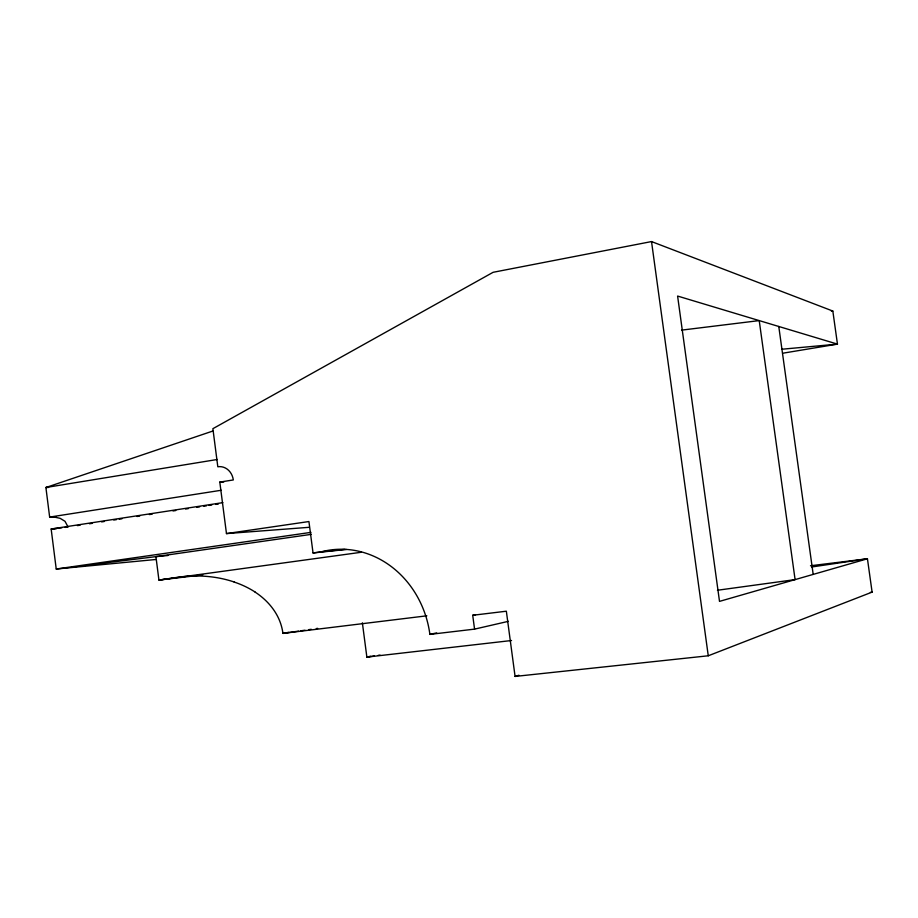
<?xml version="1.0" encoding="UTF-8"?>
<svg xmlns="http://www.w3.org/2000/svg" width="918" height="918" viewBox="0 0 918 918"><rect width="100%" height="100%" fill="white"/><g stroke="black" fill="none" stroke-linecap="round" stroke-linejoin="round"><path stroke-width="1.38" d="M783.559 353.086L837.457 344.124L832.833 311.053L651.528 241.572L493.115 272.302L212.884 428.683L217.818 466.769A15.48 13.609 88.2 0 1 233.31 479.953L219.804 482.088L226.471 533.599L308.93 521.539L313.038 552.957L321.449 551.787A95.69 85.994 79.4 0 1 429.888 634.395L474.56 629.128L472.713 615.278L506.346 611.204L515.078 676.428L708.26 655.785L872.1 592.11L867.441 558.775L810.491 565.763M212.746 431.07L45.9 487.504L49.652 517.086A23.868 23.604 18.2 0 1 53.99 516.995L60.163 518.337L64.994 521.298L68.093 527.047L65.098 527.391M515.078 676.428L518.911 675.235M370.459 656.255L366.867 657.104L362.369 622.829M474.56 629.128L508.388 621.337M429.888 634.395L436.681 632.881M472.713 615.278L475.501 614.693M288.665 632.318L282.928 633.386A50.008 48.333 -84.8 0 0 280.724 623.781C276.352 610.55 266.622 599.626 255.078 592.076M217.279 459.482L45.9 487.504L48.528 487.435M221.261 490.258L49.652 517.086L56.216 516.765M870.379 592.385L872.1 592.11M222.867 502.639L51.156 528.997L56.227 569.011L155.888 559.487M77.433 525.612L80.107 525.199M89.471 523.765L92.167 523.352M101.6 521.906L104.285 521.493M113.786 520.036L116.506 519.622M119.225 519.198L121.945 518.785M137 516.478L139.743 516.054M149.393 514.573L152.158 514.149M172.997 510.959L175.786 510.534M185.585 509.031L188.397 508.595M196.842 507.298L199.665 506.862M203.807 506.231L206.458 505.829M209.109 505.416L211.771 505.015M215.741 504.407L218.404 503.993M374.395 655.945L366.867 657.104L511.533 640.523M378.159 655.372L380.029 655.085M811.661 566.991L867.441 558.775L719.505 601.382L677.599 296.055L837.457 344.124L781.952 349.23M310.961 532.371L56.227 569.011L155.922 556.629L311.374 534.345M292.337 632.032L282.928 633.386L426.836 615.817M293.29 631.894L298.579 631.125M300.737 630.815L305.04 630.196M308.873 629.633L311.259 629.289M316.262 628.566L317.685 628.36M361.336 552.257L158.929 580.073L155.922 556.629L167.994 555.505M717.44 590.251L795.091 579.614L759.22 320.6L681.649 330.124M179.894 576.963L158.929 580.073L202.786 574.886M56.468 528.389L51.156 528.997L56.411 528.676M57.168 528.309L61.931 527.758M181.397 576.791C199.08 574.852 217.256 576.286 234.159 581.989M313.038 552.957L346.35 549.469M321.449 551.787L344.606 549.366M831.398 311.168L832.833 311.053M226.471 533.599L309.263 527.299M219.804 482.088L223.785 481.996M778.774 326.475L813.187 574.404M651.528 241.572L708.26 655.785M234.136 582.046A97.067 94.003 -76.7 0 1 255.112 592.03"/></g></svg>
